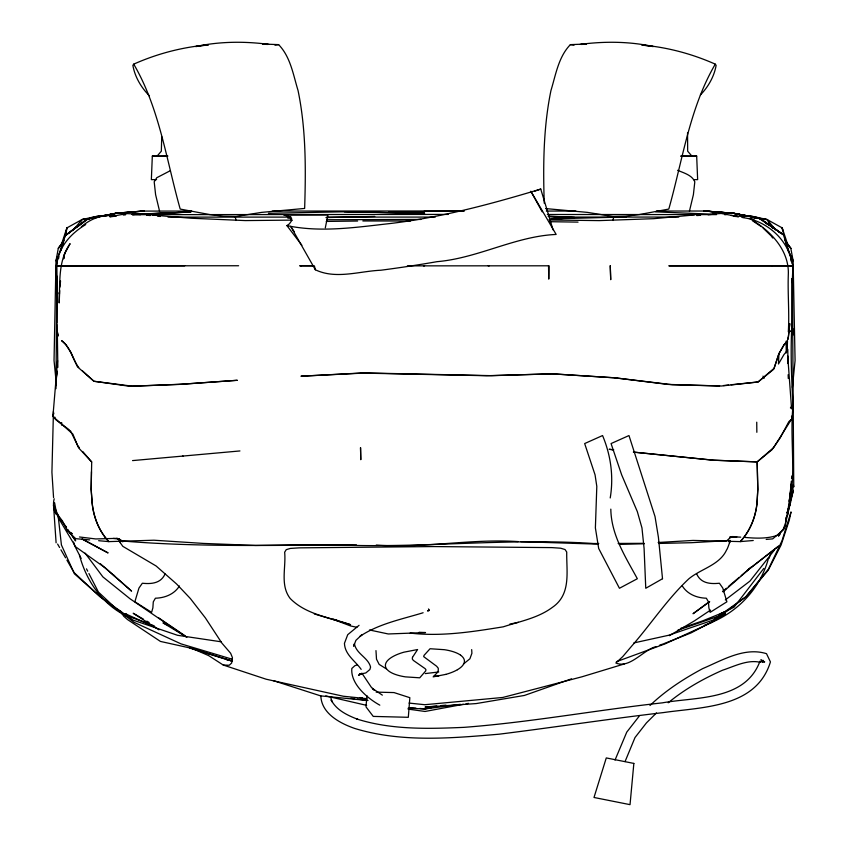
<?xml version="1.0" encoding="UTF-8"?>
<svg xmlns="http://www.w3.org/2000/svg" width="847" height="847" viewBox="0 0 847 847"><rect width="100%" height="100%" fill="white"/><g stroke="black" fill="none" stroke-linecap="round" stroke-linejoin="round"><path stroke-width="1.27" d="M55.987 388.699L56.929 260.527L65.018 235.964L86.786 219.108L115.933 213.2L142.815 211.083L191.666 211.083M61.64 425.162L61.662 422.526M787.795 349.345L787.964 363.532L787.922 356.079M57.162 276.26L57.173 323.205M598.776 543.499L593.609 543.52C509.841 537.887 426.157 547.945 342.357 545.097L312.141 544.663L255.667 545.447L203.46 543.425L153.9 540.217L108.818 541.614C98.855 531.016 93.699 517.094 92.122 502.8L91.158 489.322L91.455 471.726M57.85 367.407L57.215 324.507M728.484 541.307L740.299 541.604C750.188 530.942 755.799 516.924 757.091 502.525L757.821 489.354L757.154 461.89L773.639 447.597L791.225 419.678M64.181 239.997L58.295 248.351L55.997 260.812L54.039 360.536L56.326 383.638M82.678 451.483L91.698 461.964L91.158 489.322L92.111 502.546C93.339 516.935 98.919 530.974 108.818 541.614L98.633 540.704M161.735 136.685L161.332 151.19L156.928 156.303L152.322 156.102L151.359 179.628L156.579 179.628M787.477 340.992L787.17 350.711L783.877 354.713L778.478 364.009L778.922 353.665L784.047 344.74L787.477 340.992L784.195 344.57L778.848 353.898L773.692 369.292L758.076 381.976L721.517 386.01L672.338 384.739L615.24 377.868L667.923 384.411L719.622 385.946M788.335 331.78C789.478 312.839 787.636 293.877 788.303 274.915C789.531 251.136 771.416 231.475 752.115 220.135M788.938 331.897L789.753 323.575L788.366 337.127L788.938 331.897L791.596 330.997L792.009 278.578M320.844 695.969C321.489 713.566 340.007 723.317 354.66 728.431C401.34 742.713 451.133 738.277 499.01 734.201C553.874 727.382 608.527 719.008 663.445 712.581C702.301 706.938 756.265 708.071 770.431 661.92L766.514 653.683C744.524 646.79 722.48 660.205 702.788 668.569C683.815 678.722 665.52 690.57 649.977 705.519M791.49 416.11L792.39 418.577L788.875 421.594L780.182 437.899L771.998 449.725L757.154 461.89L757.821 489.354L757.006 502.885C755.63 517.168 750.124 530.995 740.299 541.604L753.248 540.513M792.22 282.644L792.93 266.022L790.23 254.047M794.063 335.2L794.031 328.721M53.446 411.388L51.921 472.319L53.562 497.591M786.132 518.682L785.243 526.421L778.901 534.764C767.964 538.999 756.127 538.396 744.598 537.39M91.698 461.964L78.57 447.841L72.842 434.088L52.916 416.449L57.585 360.6M610.221 497.962C613.768 476.713 610.878 455.39 602.566 435.549L584.663 443.563L595.07 474.881L596.807 486.39L595.388 527.925L598.681 548.464L619.443 588.273L637.336 578.734C625.446 556.818 611.195 534.933 610.814 509.132M687.552 132.788L687.669 151.19L692.073 156.303L696.679 156.102L697.642 179.628L693.725 179.628M366.899 695.641L366.02 706.906L373.241 716.403L408.318 717.303L409.842 697.684L394.035 692.581L376.142 692.115M59.703 290.595L59.184 302.94L59.375 292.342L59.417 294.11C59.809 276.789 59.512 258.441 70.11 243.661L64.552 253.899L63.694 258.674M59.989 287.08L60.539 280.95M791.342 481.149L789.679 499.338L791.352 483.69M791.574 478.555L791.807 475.95M55.68 385.861L57.12 371.018L56.548 376.301M792.411 387.45L795.079 360.536L793.11 260.812L790.823 248.351L784.925 239.997M788.123 509.036L791.606 484.908M788.917 505.659L787.699 514.553L783.793 529.513L772.676 538.883L766.196 539.423M54.197 498.767C52.81 503.891 53.456 509.735 56.23 514.267M66.087 233.041L66.902 227.896L81.947 219.574L94.769 216.716L108.225 214.937L105.886 215.71M783.994 528.295L784.407 525.86M58.549 258.684L58.951 256.334M63.737 258.642L64.626 253.835M325.301 227.822L327.927 214.979L283.798 215.032L290.182 216.938L291.664 220.665L289.441 223.799L286.911 225.598L301.881 245.291M612.984 220.495L613.736 216.79M789.023 501.202L791.066 491.207M763.083 660.289L762.66 662.322L761.707 660.321M788.186 509.545L793.184 491.027L792.792 487.046L793.755 486.739L792.369 278.335M56.696 282.464L56.336 265.979L60.952 265.778L56.23 265.958L58.877 254.153M658.627 543.456L691.353 542.705L728.621 540.577L729.616 542.758C731.501 536.342 727.806 548.814 726.578 549.947C719.696 565.129 700.935 568.782 688.865 578.787C667.256 599.062 651.057 624.006 631.618 646.187L622.757 656.605L615.843 662.989C629.734 669.045 643.455 649.67 656.076 646.61M64.541 237.954L66.902 227.896L61.249 244.963M790.579 501.996L785.645 520.122M793.184 491.027L787.466 515.294L786.111 517.57M689.426 211.21L693.397 194.662L694.805 181.809C692.105 175.085 683.72 172.926 677.6 170.311M52.916 416.449L53.816 413.103M769.161 558.342L770.579 553.356M768.388 558.639C759.643 590.391 735.651 614.361 704.746 625.065M60.857 250.564L63.832 240.94M788.896 506.665C796.678 473.695 789.542 439.159 793.036 405.575C791.627 380.737 790.569 355.878 791.596 330.997L788.949 331.622M778.848 353.898L774.158 368.244L758.076 381.976L731.162 384.75M55.997 260.812L57.204 257.149M354.406 643.879L353.612 646.219L355.931 640.321L361.955 634.699L360.113 636.235C379.011 623.667 401.743 619.295 423.119 612.752M779.685 534.341L780.532 531.884M787.223 512.34L789.743 505.003M779.388 535.357L780.246 532.879M787.107 513.038L787.964 510.55L787.064 513.007M778.562 536.31L779.907 532.625M124.869 615.038L122.222 613.863L123.651 616.171L127.526 619.57L160.432 641.423L192.258 648.474L208.658 655.61L223.237 665.033L229.209 665.255L231.633 663.074L232.449 657.664L230.638 653.27L221.872 643.085L205.398 617.929L190.342 598.522L176.61 584.007L156.102 565.976L122.804 546.336L120.221 542.662L120.941 540.862L123.577 541.085C201.099 547.49 278.811 545.034 356.471 544.896M625.054 761.58L635.006 737.546L646.473 722.851L656.489 712.92M615.028 760.066L626.759 732.126L639.114 716.297M59.354 253.973C63.864 241.204 74.335 231.422 85.706 224.561M80.55 221.808L81.947 219.574L95.976 217.647M268.912 44.393C244.635 41.207 219.691 41.365 195.71 46.553L208.447 44.859C182.698 47.009 157.32 53.636 133.72 64.15L132.873 65.346C134.853 76.918 141.216 87.601 149.453 95.859M165.049 573.948C160.898 583.509 151.211 584.155 142.349 583.234L138.961 588.062L134.853 601.793L151.613 612.349L152.873 607.881L153.286 601.857L155.403 598.215C164.869 597.95 174.26 594.287 179.458 585.965M763.772 568.453L734.021 607.172L725.953 611.248M774.243 550.232L749.955 581.095L725.297 599.941M726.694 540.884L731.109 536.744L740.712 537.146M63.186 242.401L58.295 248.351L63.229 242.486M73.795 229.495L81.947 219.574L96.156 217.647M581.466 44.478L586.431 44.023L570.38 44.626C558.448 56.908 555.791 74.748 550.963 90.491C543.319 127.569 543.043 165.567 544.24 203.248M700.363 94.991C708.23 86.923 714.201 76.505 716.128 65.346L715.281 64.15C689.511 108.088 682.544 160.538 668.791 209.082L639.358 214.545L625.552 216.239L612.932 216.451L587.437 212.385L545.584 208.574M677.759 630.242L725.392 613.884L713.079 621.338L690.93 632.953L664.027 643.614M360.377 673.577L358.546 675.334L362.008 673.672L359.562 674.244L365.83 672.942L369.885 669.522L370.573 667.087C368.276 657.505 356.036 653.799 354.459 643.762M445.924 674.36L433.166 676.869L437.274 672.613L438.301 670.411L438.248 668.209L436.586 666.208L423.701 656.647L424.008 655.409L430.064 648.738L444.4 649.691A39.788 14.473 -3.5 0 1 460.599 655.165M56.336 265.979L57.331 265.757L56.23 265.958M790.653 407.693L793.036 405.575L790.42 407.883M750.908 567.246L747.054 570.634L778.742 545.997L746.885 570.889M723.179 591.799L748.483 569.713M722.491 591.577L726.419 588.231M728.388 586.548L739.209 577.336M741.178 575.664L746.091 571.481M69.338 232.692L76.378 226.858L79.703 225.196M463.425 664.048L469.905 658.786L471.906 653.281L471.684 649.607M668.209 702.788C684.556 689.299 703.179 678.754 722.544 670.231C734.317 666.356 746.874 659.654 759.547 662.132L760.257 661.74M708.939 601.942L693.037 613.726L709.701 601.677M84.944 221.078L65.95 235.021L87.442 219.362M81.407 226.742C90.534 218.717 102.847 213.963 115.044 216.027M710.569 610.084L694.688 620.703L669.395 635.663M359.054 625.33L347.725 634.689L344.443 643.328C344.867 654.795 355.295 660.893 361.171 669.384M731.109 536.744L729.669 537.538L736.816 536.913M429.228 610.179L427.576 610.973L429.408 610.454L428.476 608.961M722.3 612.9L702.47 620.936L680.49 628.474M731.903 536.564L729.669 537.538L735.238 536.68M725.392 613.884L724.471 614.202L725.244 613.884M724.471 614.202L725.381 613.842M616.383 661.708L665.075 643.868L712.052 622.301L745.836 596.828L768.24 570.158L781.093 544.981L789.171 520.556L791.056 511.916L782.046 540.661L768.483 569.078L745.836 596.828L712.909 620.152L668.548 635.292L633.863 642.926M659.485 645.276L662.883 644.027M170.268 170.713L156.801 177.711L154.196 181.809L155.604 194.662L159.575 211.21M571.503 678.849L524.431 695.44L476.205 703.571L424.993 707.118L436.798 705.996M88.586 218.865L94.769 216.716L109.094 215.202M534.902 191.104L540.757 189.072L553.049 229.823M410.16 633.08C441.255 636.806 472.594 631.777 503.277 626.822C520.069 621.338 538.099 618.077 552.509 607.278C571.407 594.266 566.368 571.556 566.728 552.053L565.034 549.534L560.672 548.21L551.884 547.607L433.251 546.569L299.235 547.861L290.352 548.422L286.233 549.661L284.656 552.223C286.159 567.532 279.933 585.245 290.193 598.49C306.19 614.763 329.991 617.41 350.584 624.694L314.322 613.959M732.824 536.5L729.669 537.538L733.915 536.543M357.392 664.895L354.925 665.657L351.833 668.452C350.351 683.804 367.312 698.277 379.816 705.159M624.355 663.932L582.016 676.785L502.769 697.462L424.802 704.715L409.027 703.074M724.831 614.35L723.402 614.7L724.026 614.89M540.757 189.072C491.652 203.883 441.89 217.33 390.774 223.46C356.513 227.25 320.992 232.819 286.911 225.598M509.809 624.123L518.428 622.301M431.398 707.616L425.003 708.928L408.116 708.251M116.77 213.169L87.262 219.013L116.388 213.211L143.979 211.062M117.606 213.073L88.109 218.759L117.214 213.148L144.339 210.998M463.404 704.312L425.025 711.469L408.127 709.119M465.966 703.836L468.529 703.359M79.459 536.977L95.753 538.946L116.865 538.364L119.353 539.137L122.889 541.773L117.733 538.512M274.968 45.177L278.621 44.626C290.553 56.908 293.21 74.748 298.038 90.491C306.074 129.263 305.883 169.029 304.645 208.436L261.564 212.385L236.069 216.451L223.449 216.239L209.643 214.545L180.21 209.082C166.457 160.538 159.49 108.088 133.72 64.15M580.089 44.393C604.366 41.207 629.31 41.365 653.291 46.553L641.825 45.029C667.15 47.167 692.063 53.848 715.281 64.15M460.429 704.323L425.003 708.928L419.805 708.463M425.279 673.587L438.746 671.967M183.121 456.099L182.465 456.173M728.621 540.577L730.167 540.407M549.131 219.553L574.689 217.531L548.284 216.038M723.476 385.544L728.6 385.014M708.103 214.757L713.079 214.259M94.769 216.716L108.755 215.35M440.736 705.625L445.988 705.128M116.081 216.186L109.814 216.758L126.711 213.613L134.768 213.931M694.286 214.958L653.672 218.685L599.221 220.612L549.459 219.987M239.945 450.943L132.545 460.599M110.83 214.736L113.434 214.545M713.1 214.016L721.21 213.465L738.595 216.716L733.534 216.292M696.774 215.562L700.554 215.307M115.912 215.794L110.258 216.154L112.609 216.44M658.161 542.493L693.026 540.428L725.858 541.244M113.392 538.427L119.353 539.137L121.439 540.608M626.124 216.938L550.878 218.918M433.886 676.287L438.672 676.065M132.471 214.619L190.808 212.057L132.1 214.333M133.17 214.471L190.808 211.962M125.578 214.598L122.963 214.693L125.578 214.64M132.386 214.672L448.201 214.418M325.947 217.605L374.734 216.419M619.348 544.356L644.228 543.785M132.1 214.503L168.627 213.698M268.414 213.285L344.295 211.792L424.548 213.232M156.928 156.303L166.944 156.176M326.254 221.427L357.614 221.035M423.945 211.327L463.574 211.305M292.331 220.114L245.302 220.58L191.38 218.24L152.142 215.074M326.54 219.754L420.895 219.426M423.511 265.873L424.548 265.863M618.141 543.435L643.953 543.34M152.322 156.102L167.918 156.07M238.61 265.746L60.825 265.873L184.699 265.81M407.354 265.863L549.068 265.799L548.75 279.097L548.538 265.789M272.205 211.072L464.378 210.967M546.294 211.062L575.896 211.041M656.436 211.041L705.286 211.03L734.508 213.37L760.278 218.441L783.422 234.926L792.252 261.183L792.273 263.819M389.027 211.856L424.548 211.866M167.992 217.118L291.061 217.107M326.794 217.097L435.305 217.086M554.404 217.076L678.796 217.065M681.083 156.07L696.679 156.102M362.844 220.961L410.382 221.025M488.19 265.863L489.248 265.863M547.331 214.492L716.573 214.609M376.28 545.044C423.712 548.612 470.72 538.47 518.12 541.593M564.155 217.435L574.689 217.531M680.797 156.155L692.073 156.303M549.587 221.702L578.056 222.115M724.577 214.672L726.133 214.693M344.295 211.792L424.548 213.423M520.746 541.657L597.791 544.134M278.621 44.626L262.57 44.023L267.525 44.478M655.726 211.845L716.213 214.386M419.106 632.296L425.522 632.561L388.244 633.969L369.451 629.967M742.734 217.626C763.634 220.008 784.163 235.942 790.187 256.26M287.8 218.103L291.686 218.335M135.679 214.418L140.507 214.715M741.432 217.107L744.058 217.287M703.751 210.945L732.941 213.253L758.605 217.975L782.448 233.984L758.997 218.134L733.311 213.317L704.122 211.009L734.084 213.38L759.823 218.357L733.724 213.338M760.532 662.312L759.59 662.238L759.77 661.401L759.59 662.238C744.322 700.882 695.927 696.816 662.269 702.862C596.044 710.135 530.402 722.332 463.944 727.351C428.19 728.896 391.356 729.923 356.831 718.997L357.858 719.368C347.545 715.387 336.365 710.231 331.113 699.866L331.992 701.729L330.658 696.933M731.099 215.456L741.623 216.377M89.729 539.91L75.722 538.671L67.516 530.878L62.551 521.138L56.474 513.007M146.605 215.223L150.279 215.551M410.71 707.637L415.909 708.103M157.701 216.218L160.305 216.472M740.352 215.35L742.893 215.604M745.434 215.847L754.338 216.716L767.16 219.574L782.205 227.896L787.858 244.963M367.778 700.501L320.674 695.885L273.486 680.681M366.963 698.69L343.3 696.234L266.138 679.209L223.237 665.033M741.316 215.339L754.338 216.716L758.054 217.997M613.069 449.746L609.141 449.291L613.726 449.799M634.043 452.182L714.063 460.249L757.154 461.89L712.909 460.165L633.355 452.086M119.332 540.672L120.941 540.862L119.543 541.434L119.141 540.64L120.221 542.662M350.753 698.341L354.681 698.807M357.296 699.124L367.767 700.384M754.243 217.827L767.16 219.574L775.312 229.495M754.412 217.817L767.16 219.574L769.965 224.032M548.274 216.472L561.265 218.261M221.215 641.804L177.542 635.292L133.17 620.152L100.253 596.828L74.409 573.758L61.418 544.981L58.072 515.114L53.509 505.024L56.103 542.821M570.38 44.626L574.033 45.177M359.89 697.536L362.484 697.981M336.767 619.919L333.062 619.284L350.658 625.975L356.926 627.299M748.833 218.346L754.01 219.235M325.746 695.906L366.645 705.36M124.329 614.573L122.466 613.81M232.089 659.188L181.014 643.868L134.038 622.301L100.253 596.828L74.165 572.678L66.892 560.1M189.506 648.019L232.226 661.211M116.865 538.364L119.353 539.137M192.258 648.474L232.332 661.073M745.551 216.472L740.881 214.937L754.338 216.716L756.498 218.23M231.972 660.978L226.498 659.379L227.261 659.993M128.553 616.309L148.119 623.583M150.565 624.493L154.239 625.859M294.28 231.739L290.69 226.34L315.349 269.77C335.793 279.637 359.297 271.156 380.864 270.225C399.646 267.79 418.365 264.931 437.031 261.67C478.1 258.166 515.145 236.26 556.161 234.439L530.825 191.221L542.186 211.803M167.791 625.044L162.995 622.884L184.868 636.023M155.901 627.606L125.134 613.609M766.09 223.523L772.729 226.858L779.78 232.692M125.864 613.959L127.315 614.71M121.216 611.64L116.632 609.12M82.021 538.999L108.098 552.932L82.508 539.19M72.037 533.557L69.708 532.308L67.739 529.354M71.931 533.525L69.708 532.308L75.669 540.873L69.338 531.598M130.269 617.707C104.075 606.918 86.585 582.027 79.491 555.219M143.45 619.178L133.201 613.26L158.929 629.829M146.859 621.147L149.136 622.471M382.346 695.133L372.436 688.431L374.183 690.051L371.251 687.161L361.849 673.111M386.243 668.812L379.17 664.397L376.502 659.178L375.973 650.602M184.837 635.652L158.643 617.844M186.838 637.41L130.036 598.776L102.879 576.892L85.081 553.112M752.856 220.961L761.209 226.583M69.38 429.916L55.351 419.371L54.811 417.095M100.422 563.806L131.571 591.121L105.42 568.03L75.648 546.813L58.242 517.633M78.739 367.503C72.26 359.361 70.672 347.111 61.577 340.61L65.738 344.549L70.904 352.246L77.458 366.815L93.943 381.266L129.316 386.232L178.601 384.443L237.319 380.292L183.217 384.136L132.746 386.243L93.943 381.266L82.54 370.944M115.668 608.22L98.411 592.064L88.893 573.514M763.158 228.161L770.452 235.18M113.265 574.584L115.033 576.489M79.396 447.671L77.755 445.766L70.386 430.647M772.729 226.858L775.196 229.791M682.29 585.965C687.499 594.287 696.88 597.95 706.345 598.215L708.463 601.857L708.886 607.881L710.135 612.349L726.895 601.793L722.787 588.062L719.41 583.234C710.538 584.155 700.85 583.509 696.71 573.948M771.246 236.133L772.835 238.049M54.896 512.022L66.521 527.469M65.113 525.415L66.426 527.385M771.363 226.265L772.771 228.489M57.617 544.092L59.608 547.522M60.931 549.809L65.558 557.813M762.999 376.132L764.185 378.238M81.164 558.438L74.621 545.68L73.625 542.016M86.51 568.866L87.696 571.185M791.5 255.932L793.11 260.812M785.275 240.94L788.631 251.76M793.755 486.739L793.364 484.897M314.438 266.032L315.349 269.77M783.38 232.925L782.205 227.896L782.617 230.469M235.265 216.79L236.017 220.495M54.589 502.747L56.008 510.445M790.579 258.631L790.971 261.014M791.585 408.868L787.996 359.806M788.144 374.723L788.282 378.503M756.742 422.187L756.847 432.298M786.821 341.235L786.895 351.77M786.143 341.172L786.238 353.008M457.444 669.712A39.809 14.484 -3.5 0 1 445.935 674.36M460.588 655.197A39.396 14.325 -3.5 0 1 457.433 669.712M633.852 763.422L630.03 804.65L594.001 797.472L606.283 757.927L633.852 763.422M412.489 657.336L412.298 658.998L413.357 660.416L425.12 668.643L425.956 669.776L425.66 670.993L419.731 677.812L405.406 676.869A39.798 14.473 -3.5 0 1 393.41 673.672A39.396 14.335 -3.5 0 1 392.373 656.88A39.798 14.473 -3.5 0 1 403.892 652.19L417.582 649.543L412.489 657.336M787.689 339.7L788.356 337.17L787.668 339.753M662.513 578.734L645.763 588.273L644.091 548.464L641.962 527.925L637.336 511.641L621.677 474.881L611.068 443.563L628.972 435.549L655.027 516.564L658.415 537.337L662.513 578.734M724.079 612.085L720.331 613.831L724.079 612.085M771.681 265.842L668.844 265.831L788.165 265.852L771.681 265.842M360.631 373.061L300.95 376.206L366.052 372.955L491.832 375.666L552.519 373.823L615.038 377.836L551.948 373.845L486.496 375.729L360.631 373.061M764.597 661.888L761.94 661.994L760.871 659.728L764.597 661.888M301.045 265.778L299.732 265.789L313.792 265.81L301.045 265.778M610.264 265.746L610.708 279.574L610.264 265.746M360.536 447.724L360.769 459.582L360.536 447.724M792.908 265.969L786.895 265.714L792.93 266.022M123.27 614.096L122.222 613.863L123.27 614.096M790.823 248.351L787.53 244.444L790.823 248.351M58.072 335.846L57.331 331.759L58.072 335.846"/></g></svg>
